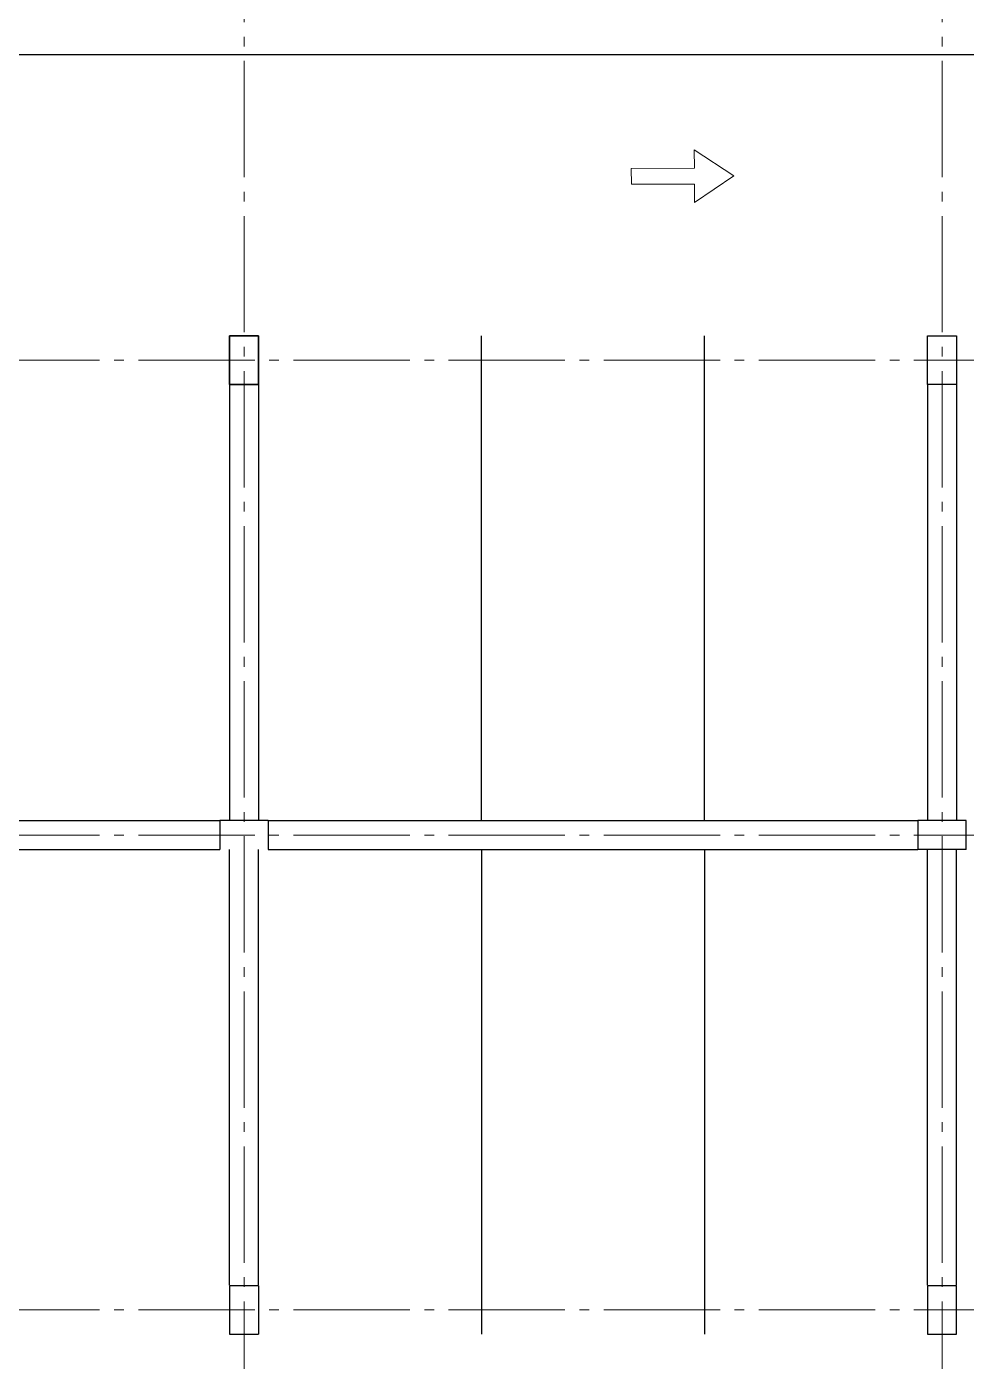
# Model space of a CAD drawing. Header units: metres. Extents: x 0 to 570, y -16 to 122.
# Drawn here: x 357.17 to 366.87, y 51.92 to 65.69 of the extents above; entities that cross this region are included whole.
import ezdxf

# ---------------------------------------------------------------- set-up
doc = ezdxf.new("R2010")
doc.units = ezdxf.units.M
doc.linetypes.add('ACAD_ISO04W100', pattern=[30, 24, -3, 0, -3])
for name, color, linetype in [('ARQ- COLUMNAS', 7, 'Continuous'), ('ARQ-SUELO', 252, 'Continuous'), ('estructura ejes', 7, 'ACAD_ISO04W100')]:
    doc.layers.add(name, color=color, linetype=linetype)
doc.layers.add('HATCH', color=8, linetype='Continuous', lineweight=5)

msp = doc.modelspace()

# ---------------------------------------------------------------- linework, layer by layer
at = {"layer": 'ARQ- COLUMNAS'}
for points in [[(359.566, 62.498), (359.566, 61.998), (359.266, 61.998), (359.266, 62.498), (359.566, 62.498)], [(359.266, 62.498), (359.266, 61.998), (359.566, 61.998), (359.566, 62.498), (359.266, 62.498)], [(366.766, 62.498), (366.766, 61.998), (366.466, 61.998), (366.466, 62.498), (366.766, 62.498)], [(359.666, 57.498), (359.166, 57.498), (359.166, 57.198)], [(359.666, 57.498), (359.666, 57.198)], [(366.866, 57.198), (366.866, 57.498), (366.366, 57.498), (366.366, 57.198)], [(366.866, 57.198), (366.366, 57.198)], [(359.566, 52.698), (359.266, 52.698), (359.266, 52.198), (359.566, 52.198)], [(359.566, 52.698), (359.566, 52.198)], [(366.766, 52.198), (366.766, 52.698), (366.466, 52.698), (366.466, 52.198), (366.766, 52.198)]]:
    msp.add_lwpolyline(points, dxfattribs=at)
at = {"layer": 'ARQ-SUELO', "color": 251, "true_color": 0x636466}
msp.add_lwpolyline([(388.216, 65.398), (337.716, 65.398)], dxfattribs=at)
at = {"layer": 'ARQ-SUELO'}
for points in [[(361.866, 57.498), (361.866, 62.498)], [(364.166, 57.498), (364.166, 62.498)], [(359.266, 61.995), (359.266, 57.498)], [(359.566, 61.995), (359.566, 57.498)], [(366.466, 61.995), (366.466, 57.498)], [(366.766, 61.995), (366.766, 57.498)], [(352.466, 57.498), (359.166, 57.498)], [(359.666, 57.498), (366.366, 57.498)], [(352.466, 57.198), (359.166, 57.198)], [(359.266, 52.702), (359.266, 57.198)], [(359.566, 52.702), (359.566, 57.198)], [(359.666, 57.198), (366.366, 57.198)], [(361.866, 57.198), (361.866, 52.198)], [(364.166, 57.198), (364.166, 52.198)], [(366.466, 52.702), (366.466, 57.198)], [(366.766, 52.702), (366.766, 57.198)]]:
    msp.add_lwpolyline(points, dxfattribs=at)
at = {"layer": 'estructura ejes', "color": 252, "lineweight": 20, "ltscale": 0.05}
for p, q in [((359.416, 78.135), (359.416, 41.045)), ((366.616, 78.135), (366.616, 41.045)), ((401.126, 62.248), (330.466, 62.248)), ((401.126, 57.348), (330.466, 57.348)), ((401.126, 52.448), (330.466, 52.448))]:
    msp.add_line(p, q, dxfattribs=at)
at = {"layer": 'HATCH'}
msp.add_lwpolyline([(363.41, 64.224), (363.411, 64.062), (364.061, 64.065), (364.062, 63.875), (364.468, 64.148), (364.06, 64.417), (364.061, 64.228), (363.41, 64.224)], dxfattribs=at)

doc.saveas('drawing.dxf')
